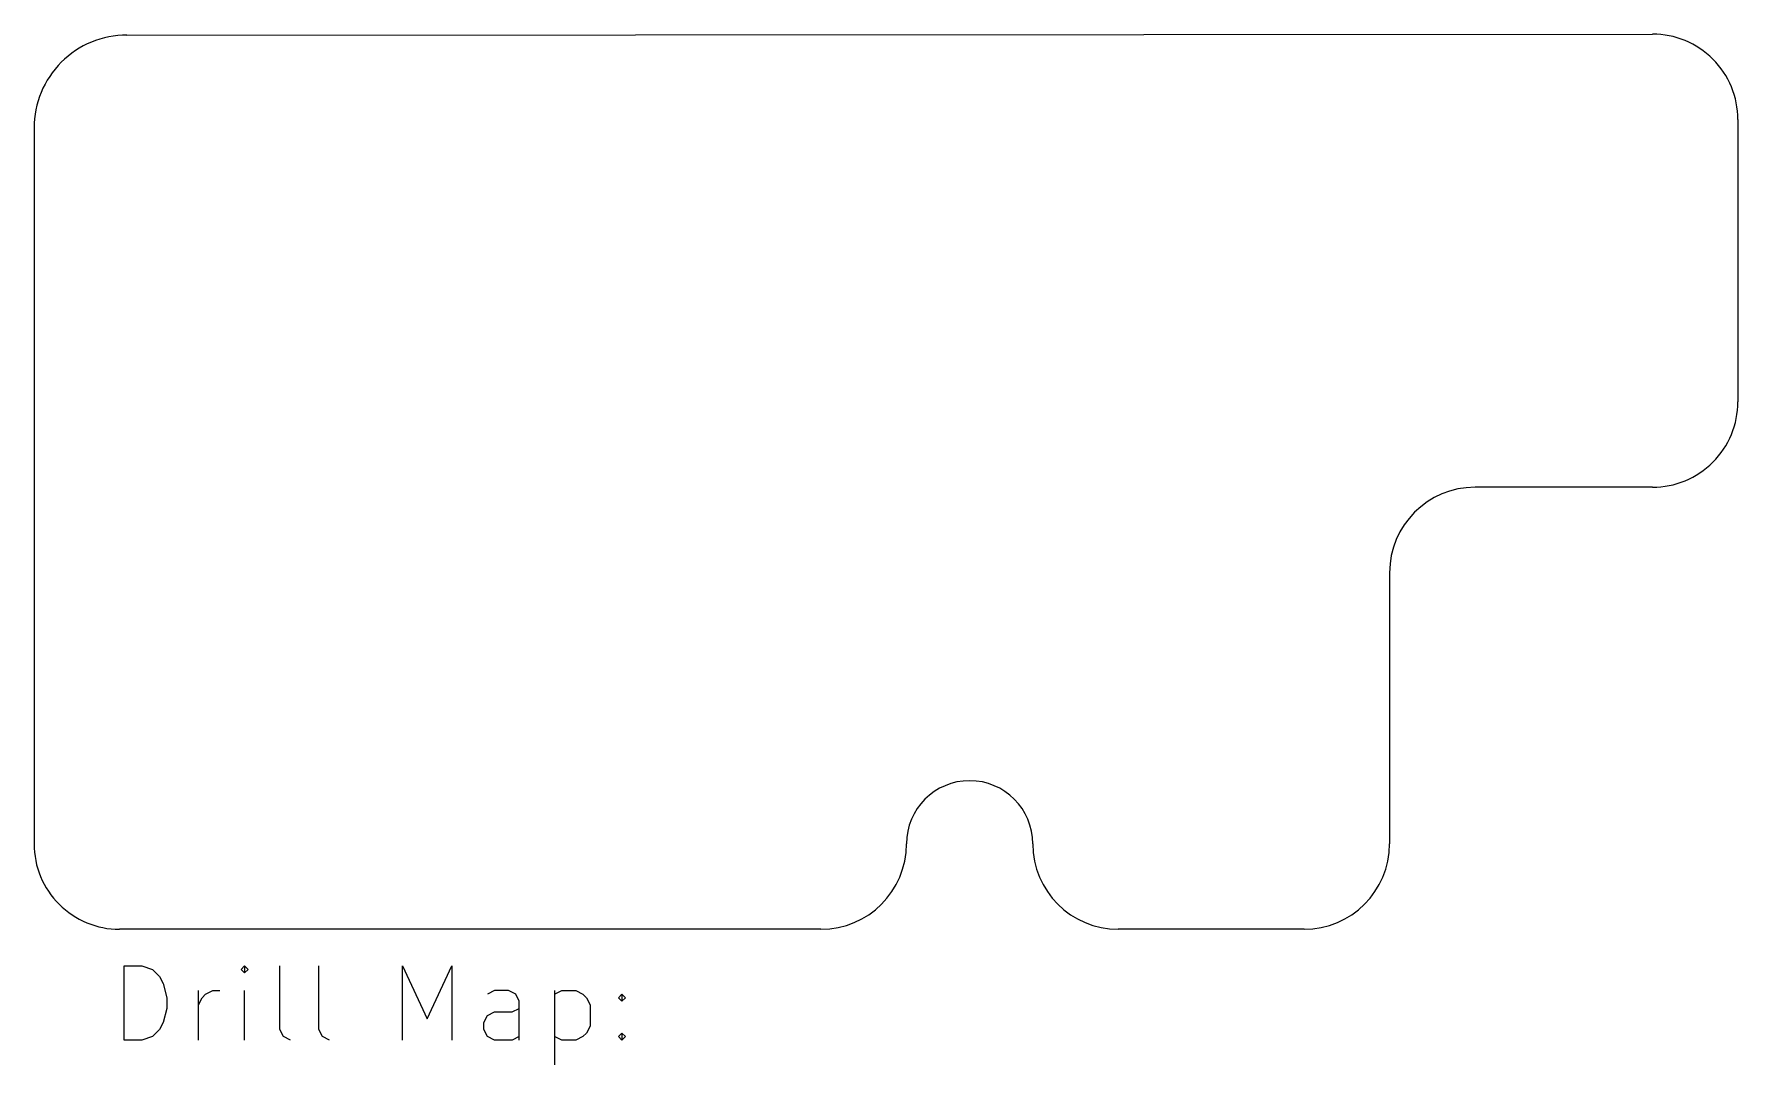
# Model space of a CAD drawing. Extents: x 3.47 to 5.27, y -3.03 to -1.94.
import ezdxf

# ---------------------------------------------------------------- set-up
doc = ezdxf.new("R2010")
doc.units = 0
doc.header["$MEASUREMENT"] = 0
doc.layers.add('BLACK', color=7, linetype='CONTINUOUS')

msp = doc.modelspace()

# ---------------------------------------------------------------- linework, layer by layer
at = {"layer": 'BLACK', "linetype": 'CONTINUOUS'}
for p, q in [((3.56797, -1.94198), (5.184, -1.94094)), ((5.27455, -2.0315), (5.27455, -2.33071)), ((3.46954, -2.04041), (3.46954, -2.79921)), ((5.184, -2.42126), (4.99606, -2.42126)), ((4.90551, -2.51181), (4.90551, -2.79921)), ((4.30315, -2.88976), (3.56009, -2.88976)), ((4.81496, -2.88976), (4.61811, -2.88976)), ((3.56506, -3.00727), (3.56506, -2.92853)), ((3.56506, -2.92853), (3.58381, -2.92853)), ((3.58381, -2.92853), (3.59506, -2.93228)), ((3.59506, -2.93228), (3.60256, -2.93978)), ((3.60256, -2.93978), (3.60631, -2.94728)), ((3.69254, -2.92853), (3.68879, -2.93228)), ((3.68879, -2.93228), (3.69254, -2.93603)), ((3.69629, -2.93228), (3.69254, -2.92853)), ((3.69254, -2.92853), (3.69254, -2.93603)), ((3.69254, -2.93603), (3.69629, -2.93228)), ((3.73004, -2.99603), (3.73004, -2.92853)), ((3.77128, -2.99603), (3.77128, -2.92853)), ((3.85977, -3.00727), (3.85977, -2.92853)), ((3.85977, -2.92853), (3.88602, -2.98478)), ((3.88602, -2.98478), (3.91227, -2.92853)), ((3.91227, -2.92853), (3.91227, -3.00727)), ((3.60631, -2.94728), (3.61005, -2.96228)), ((3.6438, -3.00727), (3.6438, -2.95478)), ((3.64755, -2.96228), (3.6513, -2.95853)), ((3.6513, -2.95853), (3.6588, -2.95478)), ((3.6588, -2.95478), (3.6663, -2.95478)), ((3.69254, -3.00727), (3.69254, -2.95478)), ((3.95726, -2.95478), (3.94976, -2.95853)), ((3.97226, -2.95478), (3.95726, -2.95478)), ((3.97976, -2.95853), (3.97226, -2.95478)), ((3.98351, -2.96603), (3.97976, -2.95853)), ((4.021, -2.95478), (4.021, -3.03352)), ((4.021, -2.95853), (4.0285, -2.95478)), ((4.0285, -2.95478), (4.0435, -2.95478)), ((4.0435, -2.95478), (4.051, -2.95853)), ((4.051, -2.95853), (4.05475, -2.96228)), ((4.0885, -2.96228), (4.09224, -2.95853)), ((4.09224, -2.95853), (4.09599, -2.96228)), ((4.09224, -2.95853), (4.09224, -2.96603)), ((3.61005, -2.97353), (3.60631, -2.98853)), ((3.61005, -2.96228), (3.61005, -2.97353)), ((3.6438, -2.96978), (3.64755, -2.96228)), ((3.94976, -2.98103), (3.95726, -2.97728)), ((3.95726, -2.97728), (3.97601, -2.97728)), ((3.97601, -2.97728), (3.98351, -2.97353)), ((3.98351, -3.00727), (3.98351, -2.96603)), ((4.05475, -2.96228), (4.0585, -2.96978)), ((4.0585, -2.96978), (4.0585, -2.99228)), ((4.09224, -2.96603), (4.0885, -2.96228)), ((4.09599, -2.96228), (4.09224, -2.96603)), ((3.60256, -2.99603), (3.59506, -3.00352)), ((3.60631, -2.98853), (3.60256, -2.99603)), ((3.73379, -3.00352), (3.73004, -2.99603)), ((3.77503, -3.00352), (3.77128, -2.99603)), ((3.94601, -2.98853), (3.94976, -2.98103)), ((3.94601, -2.99603), (3.94601, -2.98853)), ((3.94976, -3.00352), (3.94601, -2.99603)), ((4.0585, -2.99228), (4.05475, -2.99978)), ((3.58381, -3.00727), (3.56506, -3.00727)), ((3.59506, -3.00352), (3.58381, -3.00727)), ((3.74129, -3.00727), (3.73379, -3.00352)), ((3.78253, -3.00727), (3.77503, -3.00352)), ((3.95726, -3.00727), (3.94976, -3.00352)), ((3.97601, -3.00727), (3.95726, -3.00727)), ((3.98351, -3.00352), (3.97601, -3.00727)), ((4.0285, -3.00727), (4.021, -3.00352)), ((4.0435, -3.00727), (4.0285, -3.00727)), ((4.051, -3.00352), (4.0435, -3.00727)), ((4.05475, -2.99978), (4.051, -3.00352)), ((4.0885, -3.00352), (4.09224, -2.99978)), ((4.09224, -3.00727), (4.0885, -3.00352)), ((4.09224, -2.99978), (4.09599, -3.00352)), ((4.09224, -2.99978), (4.09224, -3.00727)), ((4.09599, -3.00352), (4.09224, -3.00727))]:
    msp.add_line(p, q, dxfattribs=at)
at = {"layer": 'BLACK'}
for centre, radius, start, end in [((3.56796, -2.04041), 0.09842, -270.001, -179.999), ((5.184, -2.0315), 0.09055, 0, 90.0011), ((5.184, -2.33071), 0.09055, -90.0011, 0), ((4.99606, -2.51181), 0.09055, 90, 180), ((4.46063, -2.79921), 0.06693, 0, 180), ((3.56009, -2.79921), 0.09055, -180, -89.9989), ((4.30315, -2.79921), 0.09055, -90, 0), ((4.61811, -2.79921), 0.09055, -180, -90), ((4.81496, -2.79921), 0.09055, -90, 0)]:
    msp.add_arc(centre, radius, start, end, dxfattribs=at)

doc.saveas('drawing.dxf')
